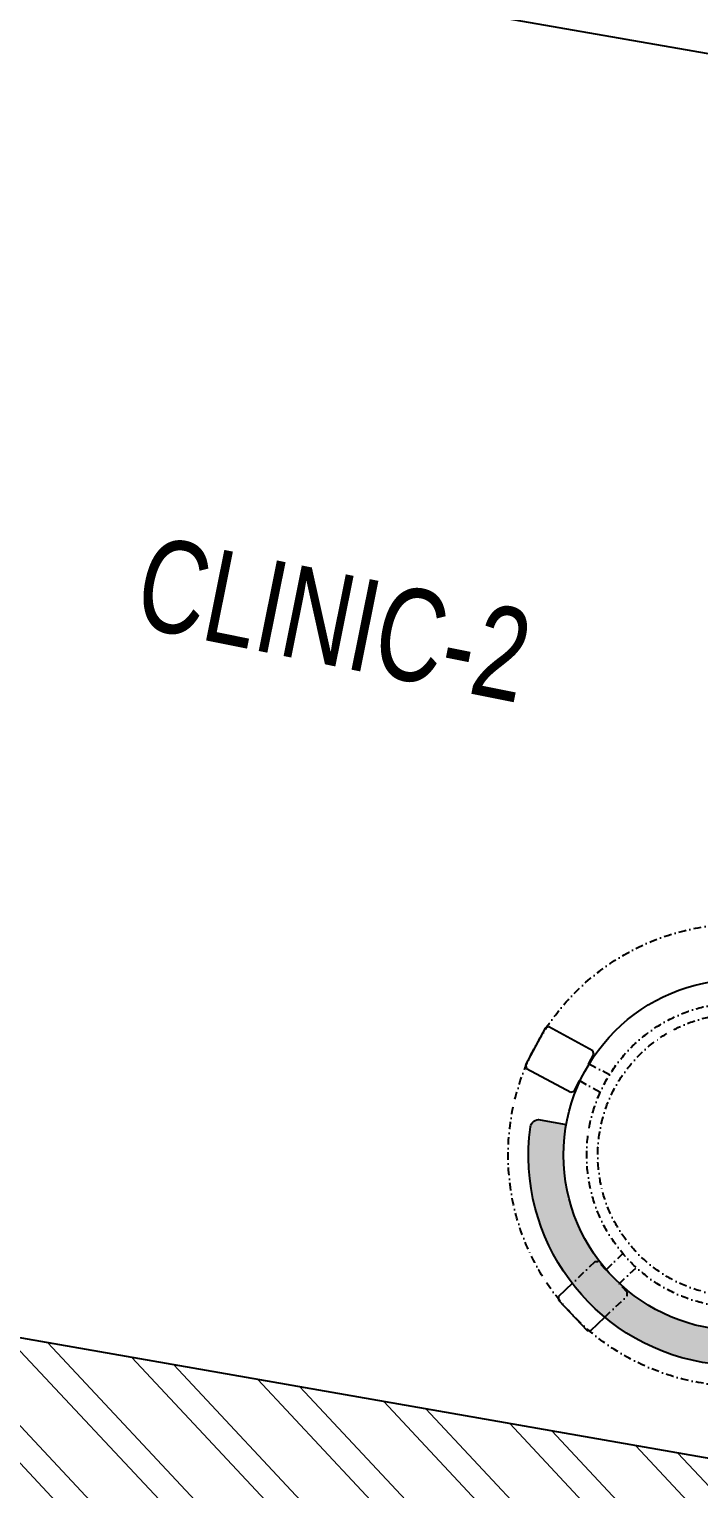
# Model space of a CAD drawing. Header units: feet. Extents: x 9520660 to 9546195, y -5934217 to -5925868.
# Drawn here: x 9538882 to 9539607, y -5933003 to -5931423 of the extents above; entities that cross this region are included whole.
import ezdxf

# ---------------------------------------------------------------- set-up
doc = ezdxf.new("R2010")
doc.units = ezdxf.units.FT
doc.header["$LTSCALE"] = 33
doc.header["$MEASUREMENT"] = 0
doc.linetypes.add('DASHDOT2', pattern=[0.5, 0.25, -0.125, 0, -0.125])
doc.layers.add('A-WALL', color=1, linetype='Continuous')
for name, color, linetype, lineweight in [('HATCH', 9, 'Continuous', 9), ('LENS-FURNITURE', 13, 'Continuous', 9), ('LENS_DIMENSION', 193, 'Continuous', 0), ('LENS_PARTITION', 21, 'Continuous', 25), ('LENS_TEXT', 31, 'Continuous', 5), ('LN-ELEVATION-1', 81, 'Continuous', 25), ('LN-HATCH', 251, 'Continuous', 0)]:
    doc.layers.add(name, color=color, linetype=linetype, lineweight=lineweight)
doc.styles.get("Standard").update_dxf_attribs({"font": 'GILC____.TTF'})

# ---------------------------------------------------------------- blocks, each defined once
blk = doc.blocks.new('A$Ccbeffd58')
at = {"layer": 'LN-HATCH'}
h = blk.add_hatch(dxfattribs=at)
h.set_pattern_fill('ANSI32', color=256, scale=222, angle=88.10999999999999)
h.set_pattern_definition([(133.11, (-3280598.147766057, 5458342.270781114), (-60.77608072651567, -56.89314995255626), []), (133.11, (-3280596.853455801, 5458381.493857941), (-60.77608072651567, -56.89314995255626), [])])
h.paths.add_polyline_path([(-18276.36127662658, 8098.487882137298), (-23145.36127662659, 8098.487882137298), (-23145.36127662659, 8358.487882614136), (-18276.36127662658, 8358.487882614136)])
h.paths.add_polyline_path([(-17465.36127567291, 8098.487882137298), (-18006.36127567291, 8098.487882137298), (-18006.36127567291, 8358.487882614136), (-17465.36127567291, 8358.487882614136)])
h.paths.add_polyline_path([(-23405.36127567292, 8028.487882614136), (-23145.36127662659, 8028.487882614136), (-23145.36127662659, 7728.487882137298), (-23405.36127567292, 7728.487882137298)])
h.paths.add_polyline_path([(-13299.24733989406, 7964.412963810376), (-13928.11376476288, 8075.950033187867), (-17205.36127567291, 8358.487882614136), (-17205.36127567291, 8078.487882137299), (-13334.30142593384, 7767.390025138855)])
h.paths.add_polyline_path([(-9341.102614637, 7262.388108602725), (-13043.43775081634, 7919.042037963866), (-13088.84325852291, 7663.037468669005), (-9386.508122027386, 7006.383543369359)])
h.paths.add_polyline_path([(909.8857962105579, 5444.251290304783), (-9085.098045349121, 7216.982600688935), (-9130.503551920876, 6960.97803875804), (864.4802885067445, 5188.246720881858)])
h.paths.add_polyline_path([(-1315.127201080322, 494.1959447860718), (-2126.464902950479, 636.0316346665732), (-1864.47186111122, 2113.196394179409), (-633.1692544836822, 1897.784076972383), (-606.9736973264596, 2045.479426500767), (-1986.032616749302, 2286.741221772635), (-2274.182164023255, 662.10129349619), (-9968.289528647903, 2009.119458640926), (-10007.65328121185, 1752.056497573853), (-1359.963894844055, 238.091139793396)])
h.paths.add_polyline_path([(-156.310391171181, 291.7685235658118), (716.7853437392762, 5214.442206233314), (864.4802885067445, 5188.246720881858), (-8.634417153690263, 265.4660807558912)])
h.paths.add_polyline_path([(-1019.621657371521, 442.4612979888916), (-8.599672972456801, 265.6599379153194), (-53.47032949946447, 9.36113943402469), (-1064.458351256326, 186.3564923033118)])
h.paths.add_polyline_path([(-10224.38825009716, 2053.955087784678), (-13961.74511241913, 2708.260366439819), (-14006.86066056555, 2452.176942850463), (-10263.74902057648, 1796.891603946686)])
h.paths.add_polyline_path([(-14217.13239002228, 2757.070253372193), (-14278.71927928924, 2768.840804576874), (-17205.36127567291, 2940.487882614135), (-17205.36127567291, 2680.487882137299), (-14310.87090110779, 2510.279701709747), (-14262.24617862701, 2500.986493110657)])
h.paths.add_polyline_path([(-17465.36127567291, 2940.487882614135), (-23145.36127662659, 2940.487882614135), (-23145.36127662659, 2680.487882137299), (-17465.36127567291, 2680.487882137299)])
h.paths.add_polyline_path([(-23405.36127567292, 3250.487882614136), (-23145.36127662659, 3250.487882614136), (-23145.36127662659, 3010.487882137299), (-23405.36127567292, 3010.487882137299)])
at = {"layer": 'A-WALL'}
blk.add_lwpolyline([(-1315.127201080322, 494.1959447860718), (-2126.464902950479, 636.0316346665732), (-1864.47186111122, 2113.196394179409), (-633.1692544836822, 1897.784076972383), (-606.9736973264596, 2045.479426500767), (-1986.032616749302, 2286.741221772635), (-2274.182164023255, 662.10129349619), (-9968.289528647903, 2009.119458640926), (-10007.65328121185, 1752.056497573853), (-1359.963894844055, 238.091139793396)], close=True, dxfattribs=at)
blk = doc.blocks.new('DR STOOL')
at = {"layer": 'HATCH'}
h = blk.add_hatch(dxfattribs=at)
h.set_pattern_fill('ANSI36', color=250, angle=-90.00000000000001)
h.set_pattern_definition([(315, (-227.8099174643867, 917.3997257252777), (6.173926083235043, -1.683798022700468), [7.9375, -1.587499999999999, 0, -1.587499999999999])])
edge = h.paths.add_edge_path()
edge.add_line((-190.0000000041909, 4.511094e-10), (-218.6899174675346, 4.511094e-10))
edge.add_arc((-218.6899174670689, 9.120000000388245), 9.119999999940092, 177.6119845363388, 269.9999999996136, ccw=False)
edge.add_arc((-1.8626451e-09, 3.565219e-10), 228.000000002257, 2.3880154632688004, 177.6119845367313, ccw=False)
edge.add_arc((218.6899174633436, 9.120000000497384), 9.120000000051716, -90.00000000034493, 2.3880154629299, ccw=False)
edge.add_line((218.6899174633436, 4.511094e-10), (190, 4.511094e-10))
edge.add_arc((-1.8626451e-09, 4.511094e-10), 190.000000001979, -1.27e-14, 180)
at = {"layer": 'LN-ELEVATION-1', "color": 1, "ltscale": 100}
for p, q in [((-128.6221585394814, 215.4841044476634), (-165.2704676063731, 189.0243927398114)), ((-124.7228340068832, 214.8545704018979), (-128.6221585394814, 215.4841044476634)), ((-112.6981821293011, 198.1996966340157), (-124.7228340068832, 214.8545704018979)), ((124.7553772013634, 214.9803744515593), (112.5488144652918, 198.2845540212292)), ((128.7014972954057, 215.5933048763618), (124.7553772013634, 214.9803744515593)), ((128.7014972954057, 215.5933048763618), (124.7553772013634, 214.9803744515593)), ((165.1911288509145, 188.915192311113), (128.7014972954057, 215.5933048763618)), ((165.1911288509145, 188.915192311113), (128.7014972954057, 215.5933048763618)), ((-165.2704676063731, 189.0243927398114), (-165.9069543029182, 185.0820035930228)), ((-165.9069543029182, 185.0820035930228), (-153.8003208162263, 168.3135803133482)), ((153.6734594982117, 168.4294150282658), (165.7973639420234, 185.0121775862135)), ((165.7973639420234, 185.0121775862135), (165.1911288509145, 188.915192311113)), ((165.7973639420234, 185.0121775862135), (165.1911288509145, 188.915192311113)), ((-191.2928382232785, -35.45407700946089), (-242.9550312487409, -52.24013893969095)), ((-187.9259491492994, -37.1695928365807), (-191.2928382232785, -35.45407700946089)), ((-184.1424400564283, -48.81403796559607), (-187.9259491492994, -37.1695928365807)), ((188.0651108901948, -36.96233201187715), (184.0504167033359, -49.19388854173303)), ((191.3981811110861, -35.27656588272658), (188.0651108901948, -36.96233201187715)), ((243.0100176925771, -52.21682526778022), (191.3981811110861, -35.27656588272658)), ((-242.9550312487409, -52.24013893969095), (-244.7482102331705, -55.75945052818861)), ((-244.7482102331705, -55.75945052818861), (-230.7800458371639, -98.74904560100549)), ((230.715890809428, -98.7280946081737), (244.8123673382215, -55.78040257930116)), ((244.8123673382215, -55.78040257930116), (243.0100176925771, -52.21682526778022)), ((-173.8639617776498, -80.4479453730819), (-177.8421125086024, -68.2044548037811)), ((177.6922140880488, -68.56540505095472), (173.8739495249465, -80.1985000452405)), ((-227.2218665438704, -100.5620286722478), (-175.5596735184081, -83.7759667420105)), ((-175.5596735184081, -83.7759667420105), (-173.8639617776498, -80.4479453730819)), ((173.8739495249465, -80.1985000452405), (175.5794035866856, -83.5704969359358)), ((175.5794035866856, -83.5704969359358), (227.1912401677109, -100.5107563209894)), ((-230.7800458371639, -98.74904560100549), (-227.2218665438704, -100.5620286722478)), ((227.1912401677109, -100.5107563209894), (230.715890809428, -98.7280946081737)), ((-22.72193054761737, -190.2142363802995), (-25.39390889601782, -192.886214728569)), ((-25.39390889601782, -192.886214728569), (-25.39390889601782, -247.2070584567482)), ((-10.47823652112856, -190.2142363802995), (-22.72193054761737, -190.2142363802995)), ((22.78362171910703, -190.2142363802995), (9.910054048988968, -190.2142363802995)), ((25.42475448176265, -192.8553691428751), (22.78362171910703, -190.2142363802995)), ((25.42475448176265, -247.1762128710543), (25.42475448176265, -192.8553691428751)), ((-25.39390889601782, -247.2070584567482), (-22.60096735274419, -250)), ((-22.60096735274419, -250), (22.60096735274419, -250)), ((22.60096735274419, -250), (25.42475448176265, -247.1762128710543))]:
    blk.add_line(p, q, dxfattribs=at)
at = {"layer": 'LN-ELEVATION-1', "linetype": 'DASHDOT2'}
for p, q in [((-92.92521573789418, 170.8129362839827), (-112.6981821293011, 198.1996966340157)), ((112.5488144652918, 198.2845540212292), (92.69529851106927, 171.1294289919315)), ((-153.8003208162263, 168.3135803133482), (-134.1093360339291, 141.0403694751003)), ((-103.4542870586738, 159.9154408004979), (-93.52748446213081, 167.0824927485227)), ((-88.15393704269081, 139.4771787207864), (-103.4542870586738, 159.9154408004979)), ((-93.52748446213081, 167.0824927485227), (-92.92521573789418, 170.8129362839827)), ((103.6608748426661, 159.8406005539291), (88.19885099539533, 139.4487815762331)), ((92.69529851106927, 171.1294289919315), (93.26858203159645, 167.4385604566923)), ((93.26858203159645, 167.4385604566923), (103.6608748426661, 159.8406005539291)), ((133.7372852512635, 141.1612321265929), (153.6734594982117, 168.4294150282658)), ((-130.4219571123831, 140.4450534014686), (-119.9844727469608, 147.9808124662595)), ((-119.9844727469608, 147.9808124662595), (-105.3687285655178, 126.9741353208374)), ((105.4096150295809, 126.94019481352), (120.1194891873747, 147.8074627162714)), ((120.1194891873747, 147.8074627162714), (130.0033113472163, 140.5812532722048)), ((-134.1093360339291, 141.0403694751003), (-130.4219571123831, 140.4450534014686)), ((130.0033113472163, 140.5812532722048), (133.7372852512635, 141.1612321265929)), ((-159.954806596972, -40.49024384317454), (-184.1424400564283, -48.81403796559607)), ((184.0504167033359, -49.19388854173303), (159.8786162491887, -40.79004861696012)), ((-177.8421125086024, -68.2044548037811), (-153.4148110738024, -60.73628028803068)), ((153.3006618716754, -61.02382378749462), (177.6922140880488, -68.56540505095472)), ((-10.92024635523557, -164.6382343793375), (-10.47823652112856, -190.2142363802995)), ((9.910054048988968, -190.2142363802995), (10.35584833659231, -164.674698740353))]:
    blk.add_line(p, q, dxfattribs=at)
at = {"layer": 'LN-ELEVATION-1', "color": 1, "ltscale": 100}
blk.add_lwpolyline([(-190.0000000023283, 0), (-218.6899174656719, 0, -0.4264743413925903), (-227.8019973598421, 9.5, -0.959166304662544), (227.8019973593764, 9.5, -0.4264743413925903), (218.6899174647406, 0), (190.0000000013969, 0)], format="xyb", dxfattribs=at)
at = {"layer": 'LN-ELEVATION-1', "linetype": 'DASHDOT2'}
for radius in [250, 165, 153]:
    blk.add_circle((0, 0), radius, dxfattribs=at)
at = {"layer": 'LN-ELEVATION-1', "color": 1, "ltscale": 100}
blk.add_circle((0, 0), 190, dxfattribs=at)

msp = doc.modelspace()

# ---------------------------------------------------------------- linework, layer by layer
at = {"layer": 'LENS_PARTITION'}
msp.add_lwpolyline([(9541197.232574059, -5931623.536010834), (9541179.768874113, -5931721.999549994), (9539383.607823402, -5931408.843934828), (9539401.071523352, -5931310.380395666)], close=True, dxfattribs=at)

# ---------------------------------------------------------------- block references
at = {"layer": 'LENS-FURNITURE', "rotation": 169.9424906603437}
msp.add_blockref('DR STOOL', (9539650.821909592, -5932642.023436943), dxfattribs=at)
at = {"layer": 'LENS_DIMENSION'}
msp.add_blockref('A$Ccbeffd58', (9545285.041631384, -5934226.640020618), dxfattribs=at)

# ---------------------------------------------------------------- texts
at = {"layer": 'LENS_TEXT', "linetype": 'Continuous', "ltscale": 3, "insert": (9539212.199467061, -5932062.396135624), "char_height": 100, "attachment_point": 5, "rotation": 348.6254458161137}
msp.add_mtext_dynamic_manual_height_columns('CLINIC-2', width=730.5073781448633, gutter_width=0.9999999999999992, heights=[0], dxfattribs=at)

doc.saveas('drawing.dxf')
